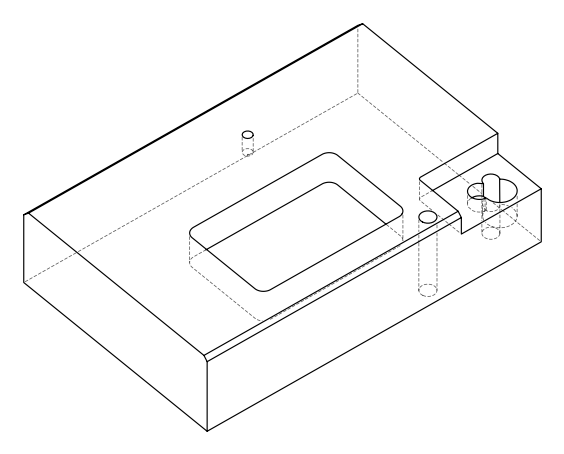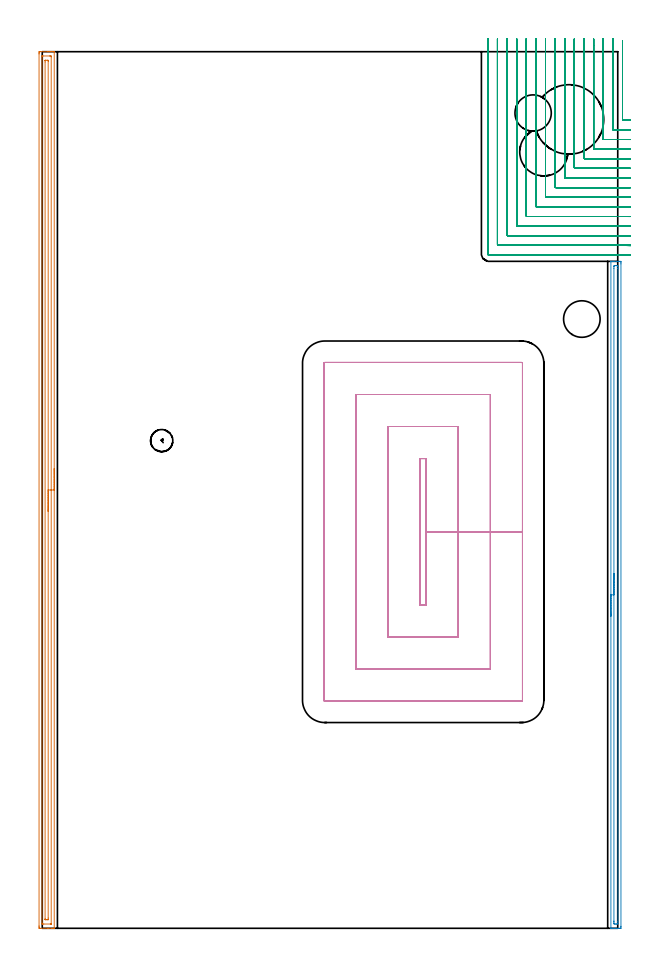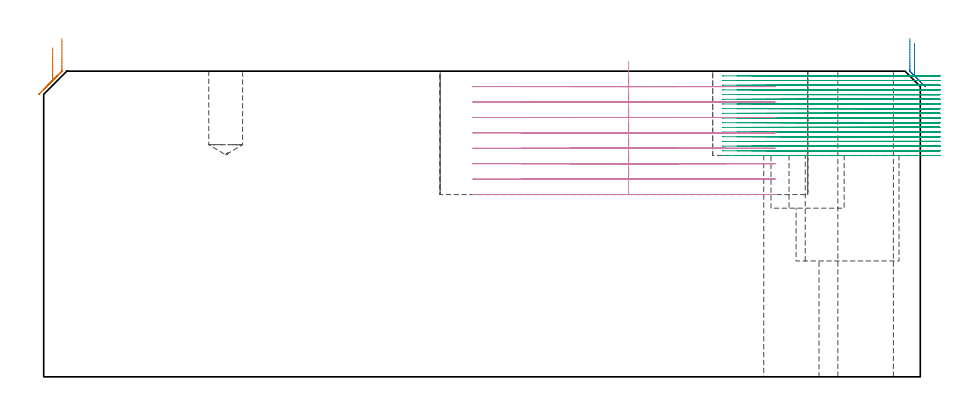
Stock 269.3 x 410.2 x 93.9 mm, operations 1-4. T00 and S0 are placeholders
(PLAN: 12 operations, 9 tool changes, 102.5 min)
(1 AREA_MILL | FG_CHAMFER_SURFACE | UGT0205_001 | 10.03 min | 10340 mm3)
(2 AREA_MILL_1 | FG_CHAMFER_SURFACE_1 | UGT0205_001 | 5.17 min | 3480 mm3)
(3 MILL_CORNER_NOTCH_RECTANGULAR | CORNER_NOTCH_RECTANGULAR | NXT0201_008 | Follow Part, ap 1.5, ae 75% | 63.18 min | 161995 mm3)
(4 MILL_RECTANGULAR_POCKET | POCKET_RECTANGULAR_STRAIGHT | UGT0201_094 | Follow Part, ap 5, ae 75% | 22.38 min | 760374 mm3)
(5 MILL_BLIND_HOLE_FROM_SOLID_MATERIAL | STEP1POCKET | UGT0201_006 | Spiral | 0.35 min | 26864 mm3)
(6 MILL_BLIND_HOLE_FROM_SOLID_MATERIAL_1 | STEP1POCKET_1 | UGT0201_094 | Spiral | 0.15 min | 4681 mm3)
(7 SPOT_DRILL | STEP1HOLE_1 | NXT0321_9005460120000 | 0.03 min | 7 mm3)
(8 SPOT_DRILL_1 | STEP1POCKET_2 | NXT0321_9005460120000 | 0.03 min | 23 mm3)
(9 INDEXABLE_INSERT_DRILL_THROUGH_HOLE_FROM_SOLID | STEP1HOLE | NXT0302_005 | 0.29 min | 12607 mm3)
(10 DRILL_THROUGH_HOLE_INTO_CENTER | STEP1HOLE_1 | NXT0301_065 | 0.4 min | 6467 mm3)
(11 DRILL_TO_ENLARGE_THROUGH_HOLE | STEP1HOLE_1 | UGT0301_242 | 0.41 min | 15018 mm3)
(12 DRILL_BLIND_HOLE_INTO_CENTER | STEP1POCKET_2 | UGT0301_217 | 0.11 min | 1996 mm3)
(TOOL UGT0205_001 | Chamfer Mill 20 x 3 x 45 deg. | D20 FL50 Z2)
(TOOL NXT0201_008 | ENDMILL 6mm [2P460-0600-NA 1630] | D6 FL26 Z6)
(TOOL UGT0201_094 | End mill 20 mm | D20 FL38 Z4)
(TOOL UGT0201_006 | End Mill 28 mm | D28 FL25 Z2)
(TOOL NXT0321_9005460120000 | NC Spot Drill, 142deg, 12mm, Carbide, Uncoated | D12 PA142 FL30 Z2)
(TOOL NXT0302_005 | Index. Insert Drill 17mm [880-D1700L20-05] | D17 PA176 FL85 Z2)
(TOOL NXT0301_065 | Carbide Drill 9.4mm [860.1-0940-075A1-MM 2214] | D9.4 PA140 FL98 Z2)
(TOOL UGT0301_242 | Twist Drill 17.1 mm | D17.1 PA118 FL130 Z2)
(TOOL UGT0301_217 | Twist Drill 10.4 mm | D10.4 PA118 FL82 Z2)
(OP 1 AREA_MILL)
G17 G21 G94 G90
T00 M6
G54
G17 G0 G90 X5.6 Y215.1 S1061 M3
G43 Z103.9 H0
G94 G1 Y215.062 Z103.028 F250.
Y214.948 Z102.163
Y214.759 Z101.312
Y214.497 Z100.48
Y214.163 Z99.674
Y213.76 Z98.9
Y213.291 Z98.164
Y212.76 Z97.472
Y212.171 Z96.829
Y211.528 Z96.24
Y210.836 Z95.708
Y210.1 Z95.24
Y209.326 Z94.837
Y208.52 Z94.503
Y207.688 Z94.241
Y206.836 Z94.052
Y205.972 Z93.938
Y205.1 Z93.9
Y0.166
X5.597 Y0.008 Z93.888
X5.592 Y0.007 Z93.883
X5.256 Y0. Z93.555
X4.912 Z93.211
X4.256 Z92.55
X3.045 Z91.342
X2.491 Z90.785
X-1.038 Y0.001 Z87.259
X-1.268 Y0.004 Z87.029
X-1.491 Y0.009 Z86.806
X-1.495 Y0.15 Z86.803
X-1.499 Y0.612 Z86.801
X-1.5 Y1.08 Z86.8
Y409.162
X-1.499 Y409.587 Z86.801
X-1.495 Y410.05 Z86.803
X-1.492 Y410.191 Z86.805
X-1.038 Y410.2 Z87.259
X2.491 Z90.785
X3.045 Z91.342
X3.373 Z91.669
X3.927 Z92.224
X4.256 Z92.55
X4.912 Z93.211
X5.256 Z93.556
X5.592 Y410.193 Z93.883
X5.597 Y410.192 Z93.888
X5.6 Y410.034 Z93.9
Y205.1
X4.186 Z92.486
X4.185 Y2.09 Z92.485
X4.184 Y2.039 Z92.484
X4.182 Y2.015 Z92.482
X4.18 Y2.01 Z92.48
X4.16 Y2.008 Z92.46
X3.766 Y2.001 Z92.066
X0.727 Z89.027
X0.235 Y2.003 Z88.535
X0.019 Y2.01 Z88.319
X-0.079 Y2.025 Z88.221
X-0.085 Y2.327 Z88.215
Y2.398
Y408.11
X-0.084 Y408.161 Z88.216
X-0.082 Y408.185 Z88.218
X-0.081 Y408.19 Z88.219
X-0.06 Y408.192 Z88.24
X0.334 Y408.199 Z88.634
X3.373 Z91.673
X3.865 Y408.197 Z92.165
X4.081 Y408.19 Z92.381
X4.179 Y408.175 Z92.479
X4.185 Y407.873 Z92.485
Y407.802
X4.186 Y205.1 Z92.486
X2.772 Z91.072
X2.771 Y4.794 Z91.071
X2.769 Y4.184 Z91.069
X2.766 Y4.043 Z91.066
X2.765 Y4.016 Z91.065
X2.733 Y4.01 Z91.033
X2.67 Y4.003 Z90.97
X2.491 Y4.001 Z90.791
X1.79 Z90.09
X1.609 Y4.005 Z89.909
X1.427 Y4.01 Z89.727
X1.335 Y4.023 Z89.635
X1.332 Y4.09 Z89.632
X1.33 Y4.184 Z89.63
X1.329 Y4.468 Z89.629
Y405.406
X1.331 Y406.016 Z89.631
X1.334 Y406.157 Z89.634
X1.335 Y406.184 Z89.635
X1.367 Y406.19 Z89.667
X1.429 Y406.197 Z89.729
X1.609 Y406.199 Z89.909
X2.31 Z90.61
X2.491 Y406.195 Z90.791
X2.673 Y406.19 Z90.973
X2.765 Y406.177 Z91.065
X2.768 Y406.11 Z91.068
X2.769 Y406.016 Z91.069
X2.771 Y405.732 Z91.071
X2.772 Y205.1 Z91.072
Y204.228 Z91.11
Y203.363 Z91.223
Y202.512 Z91.412
Y201.68 Z91.675
Y200.874 Z92.008
Y200.1 Z92.411
Y199.364 Z92.88
Y198.672 Z93.411
Y198.029 Z94.
Y197.44 Z94.644
Y196.908 Z95.336
Y196.44 Z96.072
Y196.037 Z96.845
Y195.703 Z97.651
Y195.441 Z98.483
Y195.252 Z99.335
Y195.138 Z100.2
Y195.1 Z101.072
G0 Z103.9
M5
M2
(OP 2 AREA_MILL_1)
G17 G21 G94 G90
T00 M6
G54
G17 G0 G90 X266.1 Y146.05 S1061 M3
G43 Z103.9 H0
G94 G1 Y146.088 Z103.028 F250.
Y146.202 Z102.163
Y146.391 Z101.312
Y146.653 Z100.48
Y146.987 Z99.674
Y147.39 Z98.9
Y147.858 Z98.164
Y148.39 Z97.472
Y148.979 Z96.829
Y149.622 Z96.239
Y150.314 Z95.708
Y151.05 Z95.24
Y151.824 Z94.837
Y152.63 Z94.503
Y153.462 Z94.241
Y154.314 Z94.052
Y155.178 Z93.938
Y156.05 Z93.9
Y311.929
X266.103 Y312.09 Z93.888
X266.146 Y312.093 Z93.846
X266.535 Y312.1 Z93.464
X266.88 Z93.119
X267.56 Z92.435
X268.79 Z91.207
X269.34 Z90.655
X269.955 Z90.041
X270.23 Y312.098 Z89.765
X270.791 Y312.092 Z89.205
X270.793 Y312.048 Z89.203
X270.799 Y311.483 Z89.201
X270.8 Y310.91 Z89.2
Y0.938
X270.799 Y0.617 Z89.201
X270.793 Y0.052 Z89.203
X270.791 Y0.008 Z89.205
X270.23 Y0. Z89.765
X269.955 Z90.041
X269.34 Z90.655
X268.79 Z91.207
X268.45 Z91.546
X267.9 Z92.096
X267.56 Z92.435
X266.88 Z93.119
X266.535 Z93.464
X266.146 Y0.007 Z93.846
X266.103 Y0.01 Z93.888
X266.1 Y0.171 Z93.9
Y156.05
X267.514 Z92.486
Y308.849
X267.518 Y309.696 Z92.482
X267.52 Y309.737 Z92.48
X267.56 Y310.09 Z92.44
X268.05 Y310.097 Z91.95
X268.45 Y310.098 Z91.55
X268.941 Y310.097 Z91.059
X269.34 Y310.09 Z90.66
X269.38 Y309.696 Z90.62
X269.383 Y309.653 Z90.617
X269.386 Y308.803 Z90.614
Y308.757
Y3.251
X269.382 Y2.404 Z90.618
X269.38 Y2.363 Z90.62
X269.34 Y2.01 Z90.66
X268.85 Y2.002 Z91.15
X268.45 Z91.55
X267.959 Y2.003 Z92.041
X267.56 Y2.01 Z92.44
X267.52 Y2.404 Z92.48
X267.517 Y2.447 Z92.483
X267.514 Y3.297 Z92.486
Y3.343
Y156.05
Y156.922 Z92.524
Y157.786 Z92.638
Y158.638 Z92.827
Y159.47 Z93.089
Y160.276 Z93.423
Y161.05 Z93.826
Y161.786 Z94.294
Y162.478 Z94.825
Y163.121 Z95.415
Y163.71 Z96.058
Y164.242 Z96.75
Y164.71 Z97.486
Y165.113 Z98.26
Y165.447 Z99.066
Y165.709 Z99.898
Y165.898 Z100.749
Y166.012 Z101.614
Y166.05 Z102.486
G0 Z103.9
M5
M2
(OP 3 MILL_CORNER_NOTCH_RECTANGULAR)
G17 G21 G94 G90
T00 M6
G54
G17 G0 G90 X271.5 Y415.24 S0 M3
G43 Z103.9 H1
Z92.461
G94 G1 Y412.24 F250.
Y378.395 F500.
G3 X271.795 Y378.1 R0.3
G2 X272.3 Y378.098 R63.
G1 X275.3 Y378.078 F250.
G0 Z103.9
X267. Y416.2
Z92.461
G1 Y413.2
Y373.896 F500.
G3 X267.296 Y373.6 R0.3
G1 X271.859
G2 X272.3 Y373.598 R58.5
G1 X275.3 Y373.576 F250.
G0 Z103.9
X262.5 Y416.2
Z92.461
G1 Y413.2
Y369.396 F500.
G3 X262.796 Y369.1 R0.3
G1 X271.859
G2 X272.3 Y369.098 R54.
G1 X275.3 Y369.074 F250.
G0 Z103.9
X258. Y416.2
Z92.461
G1 Y413.2
Y364.896 F500.
G3 X258.296 Y364.6 R0.3
G1 X271.859
G2 X272.3 Y364.598 R49.5
G1 X275.3 Y364.571 F250.
G0 Z103.9
X253.5 Y416.2
Z92.461
G1 Y413.2
Y360.396 F500.
G3 X253.796 Y360.1 R0.3
G1 X271.859
G2 X272.3 Y360.098 R45.
G1 X275.3 Y360.068 F250.
G0 Z103.9
X249. Y416.2
Z92.461
G1 Y413.2
Y355.896 F500.
G3 X249.296 Y355.6 R0.3
G1 X271.859
G2 X272.3 Y355.598 R40.5
G1 X275.3 Y355.565 F250.
G0 Z103.9
X244.5 Y416.2
Z92.461
G1 Y413.2
Y351.396 F500.
G3 X244.796 Y351.1 R0.3
G1 X271.859
G2 X272.3 Y351.097 R36.
G1 X275.3 Y351.061 F250.
G0 Z103.9
X240. Y416.2
Z92.461
G1 Y413.2
Y346.897 F500.
G3 X240.297 Y346.6 R0.3
G1 X271.859
G2 X272.3 Y346.597 R31.5
G1 X275.3 Y346.555 F250.
G0 Z103.9
X235.5 Y416.2
Z92.461
G1 Y413.2
Y342.397 F500.
G3 X235.797 Y342.1 R0.3
G1 X271.859
G2 X272.3 Y342.096 R27.
G1 X275.3 Y342.047 F250.
G0 Z103.9
X231. Y416.2
Z92.461
G1 Y413.2
Y337.897 F500.
G3 X231.297 Y337.6 R0.3
G1 X271.859
G2 X272.3 Y337.596 R22.5
G1 X275.299 Y337.537 F250.
G0 Z103.9
X226.5 Y416.2
Z92.461
G1 Y413.2
Y333.397 F500.
G3 X226.797 Y333.1 R0.3
G1 X271.859
G2 X272.3 Y333.095 R18.
G1 X275.299 Y333.021 F250.
G0 Z103.9
X222. Y416.2
Z92.461
G1 Y413.2
Y328.897 F500.
G3 X222.297 Y328.6 R0.3
G1 X271.859
G2 X272.3 Y328.593 R13.5
G1 X275.298 Y328.495 F250.
G0 Z103.9
X217.5 Y416.2
Z92.461
G1 Y413.2
Y324.397 F500.
G3 X217.797 Y324.1 R0.3
G1 X271.859
G2 X272.3 Y324.089 R9.
G1 X275.296 Y323.942 F250.
G0 Z103.9
X213. Y416.2
Z92.461
G1 Y413.2
Y319.897 F500.
G3 X213.297 Y319.6 R0.3
G1 X271.859
G2 X272.3 Y319.578 R4.5
G1 X275.286 Y319.285 F250.
G0 Z103.9
X208.5 Y416.2
Z92.461
G1 Y413.2
Y315.5 F500.
G3 X208.9 Y315.1 R0.4
G1 X271.859
X274.859 F250.
G0 Z103.9
X271.5 Y415.24
Z91.022
G1 Y412.24
Y378.395 F500.
G3 X271.795 Y378.1 R0.3
G1 X272.3
X275.3 F250.
G0 Z103.9
X267. Y416.2
Z91.022
G1 Y413.2
Y373.896 F500.
G3 X267.296 Y373.6 R0.3
G1 X272.3
X275.3 F250.
G0 Z103.9
X262.5 Y416.2
Z91.022
G1 Y413.2
Y369.396 F500.
G3 X262.796 Y369.1 R0.3
G1 X272.3
X275.3 F250.
G0 Z103.9
X258. Y416.2
Z91.022
G1 Y413.2
Y364.896 F500.
G3 X258.296 Y364.6 R0.3
G1 X272.3
X275.3 F250.
G0 Z103.9
X253.5 Y416.2
Z91.022
G1 Y413.2
Y360.396 F500.
G3 X253.796 Y360.1 R0.3
G1 X272.3
X275.3 F250.
G0 Z103.9
X249. Y416.2
Z91.022
G1 Y413.2
Y355.896 F500.
G3 X249.296 Y355.6 R0.3
G1 X272.3
X275.3 F250.
G0 Z103.9
X244.5 Y416.2
Z91.022
G1 Y413.2
Y351.396 F500.
G3 X244.796 Y351.1 R0.3
G1 X272.3
X275.3 F250.
G0 Z103.9
X240. Y416.2
Z91.022
G1 Y413.2
Y346.897 F500.
G3 X240.297 Y346.6 R0.3
G1 X272.3
X275.3 F250.
G0 Z103.9
X235.5 Y416.2
Z91.022
G1 Y413.2
Y342.397 F500.
G3 X235.797 Y342.1 R0.3
G1 X272.3
X275.3 F250.
G0 Z103.9
X231. Y416.2
Z91.022
G1 Y413.2
Y337.897 F500.
G3 X231.297 Y337.6 R0.3
G1 X272.3
X275.3 F250.
G0 Z103.9
X226.5 Y416.2
Z91.022
G1 Y413.2
Y333.397 F500.
G3 X226.797 Y333.1 R0.3
G1 X272.3
X275.3 F250.
G0 Z103.9
X222. Y416.2
Z91.022
G1 Y413.2
Y328.897 F500.
G3 X222.297 Y328.6 R0.3
G1 X272.3
X275.3 F250.
G0 Z103.9
X217.5 Y416.2
Z91.022
G1 Y413.2
Y324.397 F500.
G3 X217.797 Y324.1 R0.3
G1 X272.3
X275.3 F250.
G0 Z103.9
X213. Y416.2
Z91.022
G1 Y413.2
Y319.897 F500.
G3 X213.297 Y319.6 R0.3
G1 X272.3
X275.3 F250.
G0 Z103.9
X208.5 Y416.2
Z91.022
G1 Y413.2
Y315.5 F500.
G3 X208.9 Y315.1 R0.4
G1 X272.3
X275.3 F250.
G0 Z103.9
X271.5 Y415.24
Z89.583
G1 Y412.24
Y378.395 F500.
G3 X271.795 Y378.1 R0.3
G1 X272.3
X275.3 F250.
G0 Z103.9
X267. Y416.2
Z89.583
G1 Y413.2
Y373.896 F500.
G3 X267.296 Y373.6 R0.3
G1 X272.3
X275.3 F250.
G0 Z103.9
X262.5 Y416.2
Z89.583
G1 Y413.2
Y369.396 F500.
G3 X262.796 Y369.1 R0.3
G1 X272.3
X275.3 F250.
G0 Z103.9
X258. Y416.2
Z89.583
G1 Y413.2
Y364.896 F500.
G3 X258.296 Y364.6 R0.3
G1 X272.3
X275.3 F250.
G0 Z103.9
X253.5 Y416.2
Z89.583
G1 Y413.2
Y360.396 F500.
G3 X253.796 Y360.1 R0.3
G1 X272.3
X275.3 F250.
G0 Z103.9
X249. Y416.2
Z89.583
G1 Y413.2
Y355.896 F500.
G3 X249.296 Y355.6 R0.3
G1 X272.3
X275.3 F250.
G0 Z103.9
X244.5 Y416.2
Z89.583
G1 Y413.2
Y351.396 F500.
G3 X244.796 Y351.1 R0.3
G1 X272.3
X275.3 F250.
G0 Z103.9
X240. Y416.2
Z89.583
G1 Y413.2
Y346.897 F500.
G3 X240.297 Y346.6 R0.3
G1 X272.3
X275.3 F250.
G0 Z103.9
X235.5 Y416.2
Z89.583
G1 Y413.2
Y342.397 F500.
G3 X235.797 Y342.1 R0.3
G1 X272.3
X275.3 F250.
G0 Z103.9
X231. Y416.2
Z89.583
G1 Y413.2
Y337.897 F500.
G3 X231.297 Y337.6 R0.3
G1 X272.3
X275.3 F250.
G0 Z103.9
X226.5 Y416.2
Z89.583
G1 Y413.2
Y333.397 F500.
G3 X226.797 Y333.1 R0.3
G1 X272.3
X275.3 F250.
G0 Z103.9
X222. Y416.2
Z89.583
G1 Y413.2
Y328.897 F500.
G3 X222.297 Y328.6 R0.3
G1 X272.3
X275.3 F250.
G0 Z103.9
X217.5 Y416.2
Z89.583
G1 Y413.2
Y324.397 F500.
G3 X217.797 Y324.1 R0.3
G1 X272.3
X275.3 F250.
G0 Z103.9
X213. Y416.2
Z89.583
G1 Y413.2
Y319.897 F500.
G3 X213.297 Y319.6 R0.3
G1 X272.3
X275.3 F250.
G0 Z103.9
X208.5 Y416.2
Z89.583
G1 Y413.2
Y315.5 F500.
G3 X208.9 Y315.1 R0.4
G1 X272.3
X275.3 F250.
G0 Z103.9
X271.5 Y415.24
Z88.144
G1 Y412.24
Y378.395 F500.
G3 X271.795 Y378.1 R0.3
G1 X272.3
X275.3 F250.
G0 Z103.9
X267. Y416.2
Z88.144
G1 Y413.2
Y373.896 F500.
G3 X267.296 Y373.6 R0.3
G1 X272.3
X275.3 F250.
G0 Z103.9
X262.5 Y416.2
Z88.144
G1 Y413.2
Y369.396 F500.
G3 X262.796 Y369.1 R0.3
G1 X272.3
X275.3 F250.
G0 Z103.9
X258. Y416.2
Z88.144
G1 Y413.2
Y364.896 F500.
G3 X258.296 Y364.6 R0.3
G1 X272.3
X275.3 F250.
G0 Z103.9
X253.5 Y416.2
Z88.144
G1 Y413.2
Y360.396 F500.
G3 X253.796 Y360.1 R0.3
G1 X272.3
X275.3 F250.
G0 Z103.9
X249. Y416.2
Z88.144
G1 Y413.2
Y355.896 F500.
G3 X249.296 Y355.6 R0.3
G1 X272.3
X275.3 F250.
G0 Z103.9
X244.5 Y416.2
Z88.144
G1 Y413.2
Y351.396 F500.
G3 X244.796 Y351.1 R0.3
G1 X272.3
X275.3 F250.
G0 Z103.9
X240. Y416.2
Z88.144
G1 Y413.2
Y346.897 F500.
G3 X240.297 Y346.6 R0.3
G1 X272.3
X275.3 F250.
G0 Z103.9
X235.5 Y416.2
Z88.144
G1 Y413.2
Y342.397 F500.
G3 X235.797 Y342.1 R0.3
G1 X272.3
X275.3 F250.
G0 Z103.9
X231. Y416.2
Z88.144
G1 Y413.2
Y337.897 F500.
G3 X231.297 Y337.6 R0.3
G1 X272.3
X275.3 F250.
G0 Z103.9
X226.5 Y416.2
Z88.144
G1 Y413.2
Y333.397 F500.
G3 X226.797 Y333.1 R0.3
G1 X272.3
X275.3 F250.
G0 Z103.9
X222. Y416.2
Z88.144
G1 Y413.2
Y328.897 F500.
G3 X222.297 Y328.6 R0.3
G1 X272.3
X275.3 F250.
G0 Z103.9
X217.5 Y416.2
Z88.144
G1 Y413.2
Y324.397 F500.
G3 X217.797 Y324.1 R0.3
G1 X272.3
X275.3 F250.
G0 Z103.9
X213. Y416.2
Z88.144
G1 Y413.2
Y319.897 F500.
G3 X213.297 Y319.6 R0.3
G1 X272.3
X275.3 F250.
G0 Z103.9
X208.5 Y416.2
Z88.144
G1 Y413.2
Y315.5 F500.
G3 X208.9 Y315.1 R0.4
G1 X272.3
X275.3 F250.
G0 Z103.9
X271.5 Y415.24
Z86.705
G1 Y412.24
Y378.395 F500.
G3 X271.795 Y378.1 R0.3
G1 X272.3
X275.3 F250.
G0 Z103.9
X267. Y416.2
Z86.705
G1 Y413.2
Y373.896 F500.
G3 X267.296 Y373.6 R0.3
G1 X272.3
X275.3 F250.
G0 Z103.9
X262.5 Y416.2
Z86.705
G1 Y413.2
Y369.396 F500.
G3 X262.796 Y369.1 R0.3
G1 X272.3
X275.3 F250.
G0 Z103.9
X258. Y416.2
Z86.705
G1 Y413.2
Y364.896 F500.
G3 X258.296 Y364.6 R0.3
G1 X272.3
X275.3 F250.
G0 Z103.9
X253.5 Y416.2
Z86.705
G1 Y413.2
Y360.396 F500.
G3 X253.796 Y360.1 R0.3
G1 X272.3
X275.3 F250.
G0 Z103.9
X249. Y416.2
Z86.705
G1 Y413.2
Y355.896 F500.
G3 X249.296 Y355.6 R0.3
G1 X272.3
X275.3 F250.
G0 Z103.9
X244.5 Y416.2
Z86.705
G1 Y413.2
Y351.396 F500.
G3 X244.796 Y351.1 R0.3
G1 X272.3
X275.3 F250.
G0 Z103.9
X240. Y416.2
Z86.705
G1 Y413.2
Y346.897 F500.
G3 X240.297 Y346.6 R0.3
G1 X272.3
X275.3 F250.
G0 Z103.9
X235.5 Y416.2
Z86.705
G1 Y413.2
Y342.397 F500.
G3 X235.797 Y342.1 R0.3
G1 X272.3
X275.3 F250.
G0 Z103.9
X231. Y416.2
Z86.705
G1 Y413.2
Y337.897 F500.
G3 X231.297 Y337.6 R0.3
G1 X272.3
X275.3 F250.
G0 Z103.9
X226.5 Y416.2
Z86.705
G1 Y413.2
Y333.397 F500.
G3 X226.797 Y333.1 R0.3
G1 X272.3
X275.3 F250.
G0 Z103.9
X222. Y416.2
Z86.705
G1 Y413.2
Y328.897 F500.
G3 X222.297 Y328.6 R0.3
G1 X272.3
X275.3 F250.
G0 Z103.9
X217.5 Y416.2
Z86.705
G1 Y413.2
Y324.397 F500.
G3 X217.797 Y324.1 R0.3
G1 X272.3
X275.3 F250.
G0 Z103.9
X213. Y416.2
Z86.705
G1 Y413.2
Y319.897 F500.
G3 X213.297 Y319.6 R0.3
G1 X272.3
X275.3 F250.
G0 Z103.9
X208.5 Y416.2
Z86.705
G1 Y413.2
Y315.5 F500.
G3 X208.9 Y315.1 R0.4
G1 X272.3
X275.3 F250.
G0 Z103.9
X271.5 Y415.24
Z85.267
G1 Y412.24
Y378.395 F500.
G3 X271.795 Y378.1 R0.3
G1 X272.3
X275.3 F250.
G0 Z103.9
X267. Y416.2
Z85.267
G1 Y413.2
Y373.896 F500.
G3 X267.296 Y373.6 R0.3
G1 X272.3
X275.3 F250.
G0 Z103.9
X262.5 Y416.2
Z85.267
G1 Y413.2
Y369.396 F500.
G3 X262.796 Y369.1 R0.3
G1 X272.3
X275.3 F250.
G0 Z103.9
X258. Y416.2
Z85.267
G1 Y413.2
Y364.896 F500.
G3 X258.296 Y364.6 R0.3
G1 X272.3
X275.3 F250.
G0 Z103.9
X253.5 Y416.2
Z85.267
G1 Y413.2
Y360.396 F500.
G3 X253.796 Y360.1 R0.3
G1 X272.3
X275.3 F250.
G0 Z103.9
X249. Y416.2
Z85.267
G1 Y413.2
Y355.896 F500.
G3 X249.296 Y355.6 R0.3
G1 X272.3
X275.3 F250.
G0 Z103.9
X244.5 Y416.2
Z85.267
G1 Y413.2
Y351.396 F500.
G3 X244.796 Y351.1 R0.3
G1 X272.3
X275.3 F250.
G0 Z103.9
X240. Y416.2
Z85.267
G1 Y413.2
Y346.897 F500.
G3 X240.297 Y346.6 R0.3
G1 X272.3
X275.3 F250.
G0 Z103.9
X235.5 Y416.2
Z85.267
G1 Y413.2
Y342.397 F500.
G3 X235.797 Y342.1 R0.3
G1 X272.3
X275.3 F250.
G0 Z103.9
X231. Y416.2
Z85.267
G1 Y413.2
Y337.897 F500.
G3 X231.297 Y337.6 R0.3
G1 X272.3
X275.3 F250.
G0 Z103.9
X226.5 Y416.2
Z85.267
G1 Y413.2
Y333.397 F500.
G3 X226.797 Y333.1 R0.3
G1 X272.3
X275.3 F250.
G0 Z103.9
X222. Y416.2
Z85.267
G1 Y413.2
Y328.897 F500.
G3 X222.297 Y328.6 R0.3
G1 X272.3
X275.3 F250.
G0 Z103.9
X217.5 Y416.2
Z85.267
G1 Y413.2
Y324.397 F500.
G3 X217.797 Y324.1 R0.3
G1 X272.3
X275.3 F250.
G0 Z103.9
X213. Y416.2
Z85.267
G1 Y413.2
Y319.897 F500.
G3 X213.297 Y319.6 R0.3
G1 X272.3
X275.3 F250.
G0 Z103.9
X208.5 Y416.2
Z85.267
G1 Y413.2
Y315.5 F500.
G3 X208.9 Y315.1 R0.4
G1 X272.3
X275.3 F250.
G0 Z103.9
X271.5 Y415.24
Z83.828
G1 Y412.24
Y378.395 F500.
G3 X271.795 Y378.1 R0.3
G1 X272.3
X275.3 F250.
G0 Z103.9
X267. Y416.2
Z83.828
G1 Y413.2
Y373.896 F500.
G3 X267.296 Y373.6 R0.3
G1 X272.3
X275.3 F250.
G0 Z103.9
X262.5 Y416.2
Z83.828
G1 Y413.2
Y369.396 F500.
G3 X262.796 Y369.1 R0.3
G1 X272.3
X275.3 F250.
G0 Z103.9
X258. Y416.2
Z83.828
G1 Y413.2
Y364.896 F500.
G3 X258.296 Y364.6 R0.3
G1 X272.3
X275.3 F250.
G0 Z103.9
X253.5 Y416.2
Z83.828
G1 Y413.2
Y360.396 F500.
G3 X253.796 Y360.1 R0.3
G1 X272.3
X275.3 F250.
G0 Z103.9
X249. Y416.2
Z83.828
G1 Y413.2
Y355.896 F500.
G3 X249.296 Y355.6 R0.3
G1 X272.3
X275.3 F250.
G0 Z103.9
X244.5 Y416.2
Z83.828
G1 Y413.2
Y351.396 F500.
G3 X244.796 Y351.1 R0.3
G1 X272.3
X275.3 F250.
G0 Z103.9
X240. Y416.2
Z83.828
G1 Y413.2
Y346.897 F500.
G3 X240.297 Y346.6 R0.3
G1 X272.3
X275.3 F250.
G0 Z103.9
X235.5 Y416.2
Z83.828
G1 Y413.2
Y342.397 F500.
G3 X235.797 Y342.1 R0.3
G1 X272.3
X275.3 F250.
G0 Z103.9
X231. Y416.2
Z83.828
G1 Y413.2
Y337.897 F500.
G3 X231.297 Y337.6 R0.3
G1 X272.3
X275.3 F250.
G0 Z103.9
X226.5 Y416.2
Z83.828
G1 Y413.2
Y333.397 F500.
G3 X226.797 Y333.1 R0.3
G1 X272.3
X275.3 F250.
G0 Z103.9
X222. Y416.2
Z83.828
G1 Y413.2
Y328.897 F500.
G3 X222.297 Y328.6 R0.3
G1 X272.3
X275.3 F250.
G0 Z103.9
X217.5 Y416.2
Z83.828
G1 Y413.2
Y324.397 F500.
G3 X217.797 Y324.1 R0.3
G1 X272.3
X275.3 F250.
G0 Z103.9
X213. Y416.2
Z83.828
G1 Y413.2
Y319.897 F500.
G3 X213.297 Y319.6 R0.3
G1 X272.3
X275.3 F250.
G0 Z103.9
X208.5 Y416.2
Z83.828
G1 Y413.2
Y315.5 F500.
G3 X208.9 Y315.1 R0.4
G1 X272.3
X275.3 F250.
G0 Z103.9
X271.5 Y415.24
Z82.389
G1 Y412.24
Y378.395 F500.
G3 X271.795 Y378.1 R0.3
G1 X272.3
X275.3 F250.
G0 Z103.9
X267. Y416.2
Z82.389
G1 Y413.2
Y373.896 F500.
G3 X267.296 Y373.6 R0.3
G1 X272.3
X275.3 F250.
G0 Z103.9
X262.5 Y416.2
Z82.389
G1 Y413.2
Y369.396 F500.
G3 X262.796 Y369.1 R0.3
G1 X272.3
X275.3 F250.
G0 Z103.9
X258. Y416.2
Z82.389
G1 Y413.2
Y364.896 F500.
G3 X258.296 Y364.6 R0.3
G1 X272.3
X275.3 F250.
G0 Z103.9
X253.5 Y416.2
Z82.389
G1 Y413.2
Y360.396 F500.
G3 X253.796 Y360.1 R0.3
G1 X272.3
X275.3 F250.
G0 Z103.9
X249. Y416.2
Z82.389
G1 Y413.2
Y355.896 F500.
G3 X249.296 Y355.6 R0.3
G1 X272.3
X275.3 F250.
G0 Z103.9
X244.5 Y416.2
Z82.389
G1 Y413.2
Y351.396 F500.
G3 X244.796 Y351.1 R0.3
G1 X272.3
X275.3 F250.
G0 Z103.9
X240. Y416.2
Z82.389
G1 Y413.2
Y346.897 F500.
G3 X240.297 Y346.6 R0.3
G1 X272.3
X275.3 F250.
G0 Z103.9
X235.5 Y416.2
Z82.389
G1 Y413.2
Y342.397 F500.
G3 X235.797 Y342.1 R0.3
G1 X272.3
X275.3 F250.
G0 Z103.9
X231. Y416.2
Z82.389
G1 Y413.2
Y337.897 F500.
G3 X231.297 Y337.6 R0.3
G1 X272.3
X275.3 F250.
G0 Z103.9
X226.5 Y416.2
Z82.389
G1 Y413.2
Y333.397 F500.
G3 X226.797 Y333.1 R0.3
G1 X272.3
X275.3 F250.
G0 Z103.9
X222. Y416.2
Z82.389
G1 Y413.2
Y328.897 F500.
G3 X222.297 Y328.6 R0.3
G1 X272.3
X275.3 F250.
G0 Z103.9
X217.5 Y416.2
Z82.389
G1 Y413.2
Y324.397 F500.
G3 X217.797 Y324.1 R0.3
G1 X272.3
X275.3 F250.
G0 Z103.9
X213. Y416.2
Z82.389
G1 Y413.2
Y319.897 F500.
G3 X213.297 Y319.6 R0.3
G1 X272.3
X275.3 F250.
G0 Z103.9
X208.5 Y416.2
Z82.389
G1 Y413.2
Y315.5 F500.
G3 X208.9 Y315.1 R0.4
G1 X272.3
X275.3 F250.
G0 Z103.9
X271.5 Y415.24
Z80.95
G1 Y412.24
Y378.395 F500.
G3 X271.795 Y378.1 R0.3
G1 X272.3
X275.3 F250.
G0 Z103.9
X267. Y416.2
Z80.95
G1 Y413.2
Y373.896 F500.
G3 X267.296 Y373.6 R0.3
G1 X272.3
X275.3 F250.
G0 Z103.9
X262.5 Y416.2
Z80.95
G1 Y413.2
Y369.396 F500.
G3 X262.796 Y369.1 R0.3
G1 X272.3
X275.3 F250.
G0 Z103.9
X258. Y416.2
Z80.95
G1 Y413.2
Y364.896 F500.
G3 X258.296 Y364.6 R0.3
G1 X272.3
X275.3 F250.
G0 Z103.9
X253.5 Y416.2
Z80.95
G1 Y413.2
Y360.396 F500.
G3 X253.796 Y360.1 R0.3
G1 X272.3
X275.3 F250.
G0 Z103.9
X249. Y416.2
Z80.95
G1 Y413.2
Y355.896 F500.
G3 X249.296 Y355.6 R0.3
G1 X272.3
X275.3 F250.
G0 Z103.9
X244.5 Y416.2
Z80.95
G1 Y413.2
Y351.396 F500.
G3 X244.796 Y351.1 R0.3
G1 X272.3
X275.3 F250.
G0 Z103.9
X240. Y416.2
Z80.95
G1 Y413.2
Y346.897 F500.
G3 X240.297 Y346.6 R0.3
G1 X272.3
X275.3 F250.
G0 Z103.9
X235.5 Y416.2
Z80.95
G1 Y413.2
Y342.397 F500.
G3 X235.797 Y342.1 R0.3
G1 X272.3
X275.3 F250.
G0 Z103.9
X231. Y416.2
Z80.95
G1 Y413.2
Y337.897 F500.
G3 X231.297 Y337.6 R0.3
G1 X272.3
X275.3 F250.
G0 Z103.9
X226.5 Y416.2
Z80.95
G1 Y413.2
Y333.397 F500.
G3 X226.797 Y333.1 R0.3
G1 X272.3
X275.3 F250.
G0 Z103.9
X222. Y416.2
Z80.95
G1 Y413.2
Y328.897 F500.
G3 X222.297 Y328.6 R0.3
G1 X272.3
X275.3 F250.
G0 Z103.9
X217.5 Y416.2
Z80.95
G1 Y413.2
Y324.397 F500.
G3 X217.797 Y324.1 R0.3
G1 X272.3
X275.3 F250.
G0 Z103.9
X213. Y416.2
Z80.95
G1 Y413.2
Y319.897 F500.
G3 X213.297 Y319.6 R0.3
G1 X272.3
X275.3 F250.
G0 Z103.9
X208.5 Y416.2
Z80.95
G1 Y413.2
Y315.5 F500.
G3 X208.9 Y315.1 R0.4
G1 X272.3
X275.3 F250.
G0 Z103.9
X271.5 Y415.24
Z79.511
G1 Y412.24
Y378.395 F500.
G3 X271.795 Y378.1 R0.3
G1 X272.3
X275.3 F250.
G0 Z103.9
X267. Y416.2
Z79.511
G1 Y413.2
Y373.896 F500.
G3 X267.296 Y373.6 R0.3
G1 X272.3
X275.3 F250.
G0 Z103.9
X262.5 Y416.2
Z79.511
G1 Y413.2
Y369.396 F500.
G3 X262.796 Y369.1 R0.3
G1 X272.3
X275.3 F250.
G0 Z103.9
X258. Y416.2
Z79.511
G1 Y413.2
Y364.896 F500.
G3 X258.296 Y364.6 R0.3
G1 X272.3
X275.3 F250.
G0 Z103.9
X253.5 Y416.2
Z79.511
G1 Y413.2
Y360.396 F500.
G3 X253.796 Y360.1 R0.3
G1 X272.3
X275.3 F250.
G0 Z103.9
X249. Y416.2
Z79.511
G1 Y413.2
Y355.896 F500.
G3 X249.296 Y355.6 R0.3
G1 X272.3
X275.3 F250.
G0 Z103.9
X244.5 Y416.2
Z79.511
G1 Y413.2
Y351.396 F500.
G3 X244.796 Y351.1 R0.3
G1 X272.3
X275.3 F250.
G0 Z103.9
X240. Y416.2
Z79.511
G1 Y413.2
Y346.897 F500.
G3 X240.297 Y346.6 R0.3
G1 X272.3
X275.3 F250.
G0 Z103.9
X235.5 Y416.2
Z79.511
G1 Y413.2
Y342.397 F500.
G3 X235.797 Y342.1 R0.3
G1 X272.3
X275.3 F250.
G0 Z103.9
X231. Y416.2
Z79.511
G1 Y413.2
Y337.897 F500.
G3 X231.297 Y337.6 R0.3
G1 X272.3
X275.3 F250.
G0 Z103.9
X226.5 Y416.2
Z79.511
G1 Y413.2
Y333.397 F500.
G3 X226.797 Y333.1 R0.3
G1 X272.3
X275.3 F250.
G0 Z103.9
X222. Y416.2
Z79.511
G1 Y413.2
Y328.897 F500.
G3 X222.297 Y328.6 R0.3
G1 X272.3
X275.3 F250.
G0 Z103.9
X217.5 Y416.2
Z79.511
G1 Y413.2
Y324.397 F500.
G3 X217.797 Y324.1 R0.3
G1 X272.3
X275.3 F250.
G0 Z103.9
X213. Y416.2
Z79.511
G1 Y413.2
Y319.897 F500.
G3 X213.297 Y319.6 R0.3
G1 X272.3
X275.3 F250.
G0 Z103.9
X208.5 Y416.2
Z79.511
G1 Y413.2
Y315.5 F500.
G3 X208.9 Y315.1 R0.4
G1 X272.3
X275.3 F250.
G0 Z103.9
X271.5 Y415.24
Z78.072
G1 Y412.24
Y378.395 F500.
G3 X271.795 Y378.1 R0.3
G1 X272.3
X275.3 F250.
G0 Z103.9
X267. Y416.2
Z78.072
G1 Y413.2
Y373.896 F500.
G3 X267.296 Y373.6 R0.3
G1 X272.3
X275.3 F250.
G0 Z103.9
X262.5 Y416.2
Z78.072
G1 Y413.2
Y369.396 F500.
G3 X262.796 Y369.1 R0.3
G1 X272.3
X275.3 F250.
G0 Z103.9
X258. Y416.2
Z78.072
G1 Y413.2
Y364.896 F500.
G3 X258.296 Y364.6 R0.3
G1 X272.3
X275.3 F250.
G0 Z103.9
X253.5 Y416.2
Z78.072
G1 Y413.2
Y360.396 F500.
G3 X253.796 Y360.1 R0.3
G1 X272.3
X275.3 F250.
G0 Z103.9
X249. Y416.2
Z78.072
G1 Y413.2
Y355.896 F500.
G3 X249.296 Y355.6 R0.3
G1 X272.3
X275.3 F250.
G0 Z103.9
X244.5 Y416.2
Z78.072
G1 Y413.2
Y351.396 F500.
G3 X244.796 Y351.1 R0.3
G1 X272.3
X275.3 F250.
G0 Z103.9
X240. Y416.2
Z78.072
G1 Y413.2
Y346.897 F500.
G3 X240.297 Y346.6 R0.3
G1 X272.3
X275.3 F250.
G0 Z103.9
X235.5 Y416.2
Z78.072
G1 Y413.2
Y342.397 F500.
G3 X235.797 Y342.1 R0.3
G1 X272.3
X275.3 F250.
G0 Z103.9
X231. Y416.2
Z78.072
G1 Y413.2
Y337.897 F500.
G3 X231.297 Y337.6 R0.3
G1 X272.3
X275.3 F250.
G0 Z103.9
X226.5 Y416.2
Z78.072
G1 Y413.2
Y333.397 F500.
G3 X226.797 Y333.1 R0.3
G1 X272.3
X275.3 F250.
G0 Z103.9
X222. Y416.2
Z78.072
G1 Y413.2
Y328.897 F500.
G3 X222.297 Y328.6 R0.3
G1 X272.3
X275.3 F250.
G0 Z103.9
X217.5 Y416.2
Z78.072
G1 Y413.2
Y324.397 F500.
G3 X217.797 Y324.1 R0.3
G1 X272.3
X275.3 F250.
G0 Z103.9
X213. Y416.2
Z78.072
G1 Y413.2
Y319.897 F500.
G3 X213.297 Y319.6 R0.3
G1 X272.3
X275.3 F250.
G0 Z103.9
X208.5 Y416.2
Z78.072
G1 Y413.2
Y315.5 F500.
G3 X208.9 Y315.1 R0.4
G1 X272.3
X275.3 F250.
G0 Z103.9
X271.5 Y415.24
Z76.633
G1 Y412.24
Y378.395 F500.
G3 X271.795 Y378.1 R0.3
G1 X272.3
X275.3 F250.
G0 Z103.9
X267. Y416.2
Z76.633
G1 Y413.2
Y373.896 F500.
G3 X267.296 Y373.6 R0.3
G1 X272.3
X275.3 F250.
G0 Z103.9
X262.5 Y416.2
Z76.633
G1 Y413.2
Y369.396 F500.
G3 X262.796 Y369.1 R0.3
G1 X272.3
X275.3 F250.
G0 Z103.9
X258. Y416.2
Z76.633
G1 Y413.2
Y364.896 F500.
G3 X258.296 Y364.6 R0.3
G1 X272.3
X275.3 F250.
G0 Z103.9
X253.5 Y416.2
Z76.633
G1 Y413.2
Y360.396 F500.
G3 X253.796 Y360.1 R0.3
G1 X272.3
X275.3 F250.
G0 Z103.9
X249. Y416.2
Z76.633
G1 Y413.2
Y355.896 F500.
G3 X249.296 Y355.6 R0.3
G1 X272.3
X275.3 F250.
G0 Z103.9
X244.5 Y416.2
Z76.633
G1 Y413.2
Y351.396 F500.
G3 X244.796 Y351.1 R0.3
G1 X272.3
X275.3 F250.
G0 Z103.9
X240. Y416.2
Z76.633
G1 Y413.2
Y346.897 F500.
G3 X240.297 Y346.6 R0.3
G1 X272.3
X275.3 F250.
G0 Z103.9
X235.5 Y416.2
Z76.633
G1 Y413.2
Y342.397 F500.
G3 X235.797 Y342.1 R0.3
G1 X272.3
X275.3 F250.
G0 Z103.9
X231. Y416.2
Z76.633
G1 Y413.2
Y337.897 F500.
G3 X231.297 Y337.6 R0.3
G1 X272.3
X275.3 F250.
G0 Z103.9
X226.5 Y416.2
Z76.633
G1 Y413.2
Y333.397 F500.
G3 X226.797 Y333.1 R0.3
G1 X272.3
X275.3 F250.
G0 Z103.9
X222. Y416.2
Z76.633
G1 Y413.2
Y328.897 F500.
G3 X222.297 Y328.6 R0.3
G1 X272.3
X275.3 F250.
G0 Z103.9
X217.5 Y416.2
Z76.633
G1 Y413.2
Y324.397 F500.
G3 X217.797 Y324.1 R0.3
G1 X272.3
X275.3 F250.
G0 Z103.9
X213. Y416.2
Z76.633
G1 Y413.2
Y319.897 F500.
G3 X213.297 Y319.6 R0.3
G1 X272.3
X275.3 F250.
G0 Z103.9
X208.5 Y416.2
Z76.633
G1 Y413.2
Y315.5 F500.
G3 X208.9 Y315.1 R0.4
G1 X272.3
X275.3 F250.
G0 Z103.9
X271.5 Y415.24
Z75.194
G1 Y412.24
Y378.395 F500.
G3 X271.795 Y378.1 R0.3
G1 X272.3
X275.3 F250.
G0 Z103.9
X267. Y416.2
Z75.194
G1 Y413.2
Y373.896 F500.
G3 X267.296 Y373.6 R0.3
G1 X272.3
X275.3 F250.
G0 Z103.9
X262.5 Y416.2
Z75.194
G1 Y413.2
Y369.396 F500.
G3 X262.796 Y369.1 R0.3
G1 X272.3
X275.3 F250.
G0 Z103.9
X258. Y416.2
Z75.194
G1 Y413.2
Y364.896 F500.
G3 X258.296 Y364.6 R0.3
G1 X272.3
X275.3 F250.
G0 Z103.9
X253.5 Y416.2
Z75.194
G1 Y413.2
Y360.396 F500.
G3 X253.796 Y360.1 R0.3
G1 X272.3
X275.3 F250.
G0 Z103.9
X249. Y416.2
Z75.194
G1 Y413.2
Y355.896 F500.
G3 X249.296 Y355.6 R0.3
G1 X272.3
X275.3 F250.
G0 Z103.9
X244.5 Y416.2
Z75.194
G1 Y413.2
Y351.396 F500.
G3 X244.796 Y351.1 R0.3
G1 X272.3
X275.3 F250.
G0 Z103.9
X240. Y416.2
Z75.194
G1 Y413.2
Y346.897 F500.
G3 X240.297 Y346.6 R0.3
G1 X272.3
X275.3 F250.
G0 Z103.9
X235.5 Y416.2
Z75.194
G1 Y413.2
Y342.397 F500.
G3 X235.797 Y342.1 R0.3
G1 X272.3
X275.3 F250.
G0 Z103.9
X231. Y416.2
Z75.194
G1 Y413.2
Y337.897 F500.
G3 X231.297 Y337.6 R0.3
G1 X272.3
X275.3 F250.
G0 Z103.9
X226.5 Y416.2
Z75.194
G1 Y413.2
Y333.397 F500.
G3 X226.797 Y333.1 R0.3
G1 X272.3
X275.3 F250.
G0 Z103.9
X222. Y416.2
Z75.194
G1 Y413.2
Y328.897 F500.
G3 X222.297 Y328.6 R0.3
G1 X272.3
X275.3 F250.
G0 Z103.9
X217.5 Y416.2
Z75.194
G1 Y413.2
Y324.397 F500.
G3 X217.797 Y324.1 R0.3
G1 X272.3
X275.3 F250.
G0 Z103.9
X213. Y416.2
Z75.194
G1 Y413.2
Y319.897 F500.
G3 X213.297 Y319.6 R0.3
G1 X272.3
X275.3 F250.
G0 Z103.9
X208.5 Y416.2
Z75.194
G1 Y413.2
Y315.5 F500.
G3 X208.9 Y315.1 R0.4
G1 X272.3
X275.3 F250.
G0 Z103.9
X271.5 Y415.24
Z73.756
G1 Y412.24
Y378.395 F500.
G3 X271.795 Y378.1 R0.3
G1 X272.3
X275.3 F250.
G0 Z103.9
X267. Y416.2
Z73.756
G1 Y413.2
Y373.896 F500.
G3 X267.296 Y373.6 R0.3
G1 X272.3
X275.3 F250.
G0 Z103.9
X262.5 Y416.2
Z73.756
G1 Y413.2
Y369.396 F500.
G3 X262.796 Y369.1 R0.3
G1 X272.3
X275.3 F250.
G0 Z103.9
X258. Y416.2
Z73.756
G1 Y413.2
Y364.896 F500.
G3 X258.296 Y364.6 R0.3
G1 X272.3
X275.3 F250.
G0 Z103.9
X253.5 Y416.2
Z73.756
G1 Y413.2
Y360.396 F500.
G3 X253.796 Y360.1 R0.3
G1 X272.3
X275.3 F250.
G0 Z103.9
X249. Y416.2
Z73.756
G1 Y413.2
Y355.896 F500.
G3 X249.296 Y355.6 R0.3
G1 X272.3
X275.3 F250.
G0 Z103.9
X244.5 Y416.2
Z73.756
G1 Y413.2
Y351.396 F500.
G3 X244.796 Y351.1 R0.3
G1 X272.3
X275.3 F250.
G0 Z103.9
X240. Y416.2
Z73.756
G1 Y413.2
Y346.897 F500.
G3 X240.297 Y346.6 R0.3
G1 X272.3
X275.3 F250.
G0 Z103.9
X235.5 Y416.2
Z73.756
G1 Y413.2
Y342.397 F500.
G3 X235.797 Y342.1 R0.3
G1 X272.3
X275.3 F250.
G0 Z103.9
X231. Y416.2
Z73.756
G1 Y413.2
Y337.897 F500.
G3 X231.297 Y337.6 R0.3
G1 X272.3
X275.3 F250.
G0 Z103.9
X226.5 Y416.2
Z73.756
G1 Y413.2
Y333.397 F500.
G3 X226.797 Y333.1 R0.3
G1 X272.3
X275.3 F250.
G0 Z103.9
X222. Y416.2
Z73.756
G1 Y413.2
Y328.897 F500.
G3 X222.297 Y328.6 R0.3
G1 X272.3
X275.3 F250.
G0 Z103.9
X217.5 Y416.2
Z73.756
G1 Y413.2
Y324.397 F500.
G3 X217.797 Y324.1 R0.3
G1 X272.3
X275.3 F250.
G0 Z103.9
X213. Y416.2
Z73.756
G1 Y413.2
Y319.897 F500.
G3 X213.297 Y319.6 R0.3
G1 X272.3
X275.3 F250.
G0 Z103.9
X208.5 Y416.2
Z73.756
G1 Y413.2
Y315.5 F500.
G3 X208.9 Y315.1 R0.4
G1 X272.3
X275.3 F250.
G0 Z103.9
X271.5 Y415.24
Z72.317
G1 Y412.24
Y378.395 F500.
G3 X271.795 Y378.1 R0.3
G1 X272.3
X275.3 F250.
G0 Z103.9
X267. Y416.2
Z72.317
G1 Y413.2
Y373.896 F500.
G3 X267.296 Y373.6 R0.3
G1 X272.3
X275.3 F250.
G0 Z103.9
X262.5 Y416.2
Z72.317
G1 Y413.2
Y369.396 F500.
G3 X262.796 Y369.1 R0.3
G1 X272.3
X275.3 F250.
G0 Z103.9
X258. Y416.2
Z72.317
G1 Y413.2
Y364.896 F500.
G3 X258.296 Y364.6 R0.3
G1 X272.3
X275.3 F250.
G0 Z103.9
X253.5 Y416.2
Z72.317
G1 Y413.2
Y360.396 F500.
G3 X253.796 Y360.1 R0.3
G1 X272.3
X275.3 F250.
G0 Z103.9
X249. Y416.2
Z72.317
G1 Y413.2
Y355.896 F500.
G3 X249.296 Y355.6 R0.3
G1 X272.3
X275.3 F250.
G0 Z103.9
X244.5 Y416.2
Z72.317
G1 Y413.2
Y351.396 F500.
G3 X244.796 Y351.1 R0.3
G1 X272.3
X275.3 F250.
G0 Z103.9
X240. Y416.2
Z72.317
G1 Y413.2
Y346.897 F500.
G3 X240.297 Y346.6 R0.3
G1 X272.3
X275.3 F250.
G0 Z103.9
X235.5 Y416.2
Z72.317
G1 Y413.2
Y342.397 F500.
G3 X235.797 Y342.1 R0.3
G1 X272.3
X275.3 F250.
G0 Z103.9
X231. Y416.2
Z72.317
G1 Y413.2
Y337.897 F500.
G3 X231.297 Y337.6 R0.3
G1 X272.3
X275.3 F250.
G0 Z103.9
X226.5 Y416.2
Z72.317
G1 Y413.2
Y333.397 F500.
G3 X226.797 Y333.1 R0.3
G1 X272.3
X275.3 F250.
G0 Z103.9
X222. Y416.2
Z72.317
G1 Y413.2
Y328.897 F500.
G3 X222.297 Y328.6 R0.3
G1 X272.3
X275.3 F250.
G0 Z103.9
X217.5 Y416.2
Z72.317
G1 Y413.2
Y324.397 F500.
G3 X217.797 Y324.1 R0.3
G1 X272.3
X275.3 F250.
G0 Z103.9
X213. Y416.2
Z72.317
G1 Y413.2
Y319.897 F500.
G3 X213.297 Y319.6 R0.3
G1 X272.3
X275.3 F250.
G0 Z103.9
X208.5 Y416.2
Z72.317
G1 Y413.2
Y315.5 F500.
G3 X208.9 Y315.1 R0.4
G1 X272.3
X275.3 F250.
G0 Z103.9
X271.5 Y415.24
Z70.878
G1 Y412.24
Y378.395 F500.
G3 X271.795 Y378.1 R0.3
G1 X272.3
X275.3 F250.
G0 Z103.9
X267. Y416.2
Z70.878
G1 Y413.2
Y373.896 F500.
G3 X267.296 Y373.6 R0.3
G1 X272.3
X275.3 F250.
G0 Z103.9
X262.5 Y416.2
Z70.878
G1 Y413.2
Y369.396 F500.
G3 X262.796 Y369.1 R0.3
G1 X272.3
X275.3 F250.
G0 Z103.9
X258. Y416.2
Z70.878
G1 Y413.2
Y364.896 F500.
G3 X258.296 Y364.6 R0.3
G1 X272.3
X275.3 F250.
G0 Z103.9
X253.5 Y416.2
Z70.878
G1 Y413.2
Y360.396 F500.
G3 X253.796 Y360.1 R0.3
G1 X272.3
X275.3 F250.
G0 Z103.9
X249. Y416.2
Z70.878
G1 Y413.2
Y355.896 F500.
G3 X249.296 Y355.6 R0.3
G1 X272.3
X275.3 F250.
G0 Z103.9
X244.5 Y416.2
Z70.878
G1 Y413.2
Y351.396 F500.
G3 X244.796 Y351.1 R0.3
G1 X272.3
X275.3 F250.
G0 Z103.9
X240. Y416.2
Z70.878
G1 Y413.2
Y346.897 F500.
G3 X240.297 Y346.6 R0.3
G1 X272.3
X275.3 F250.
G0 Z103.9
X235.5 Y416.2
Z70.878
G1 Y413.2
Y342.397 F500.
G3 X235.797 Y342.1 R0.3
G1 X272.3
X275.3 F250.
G0 Z103.9
X231. Y416.2
Z70.878
G1 Y413.2
Y337.897 F500.
G3 X231.297 Y337.6 R0.3
G1 X272.3
X275.3 F250.
G0 Z103.9
X226.5 Y416.2
Z70.878
G1 Y413.2
Y333.397 F500.
G3 X226.797 Y333.1 R0.3
G1 X272.3
X275.3 F250.
G0 Z103.9
X222. Y416.2
Z70.878
G1 Y413.2
Y328.897 F500.
G3 X222.297 Y328.6 R0.3
G1 X272.3
X275.3 F250.
G0 Z103.9
X217.5 Y416.2
Z70.878
G1 Y413.2
Y324.397 F500.
G3 X217.797 Y324.1 R0.3
G1 X272.3
X275.3 F250.
G0 Z103.9
X213. Y416.2
Z70.878
G1 Y413.2
Y319.897 F500.
G3 X213.297 Y319.6 R0.3
G1 X272.3
X275.3 F250.
G0 Z103.9
X208.5 Y416.2
Z70.878
G1 Y413.2
Y315.5 F500.
G3 X208.9 Y315.1 R0.4
G1 X272.3
X275.3 F250.
G0 Z103.9
X271.5 Y415.24
Z69.439
G1 Y412.24
Y378.395 F500.
G3 X271.795 Y378.1 R0.3
G1 X272.3
X275.3 F250.
G0 Z103.9
X267. Y416.2
Z69.439
G1 Y413.2
Y373.896 F500.
G3 X267.296 Y373.6 R0.3
G1 X272.3
X275.3 F250.
G0 Z103.9
X262.5 Y416.2
Z69.439
G1 Y413.2
Y369.396 F500.
G3 X262.796 Y369.1 R0.3
G1 X272.3
X275.3 F250.
G0 Z103.9
X258. Y416.2
Z69.439
G1 Y413.2
Y364.896 F500.
G3 X258.296 Y364.6 R0.3
G1 X272.3
X275.3 F250.
G0 Z103.9
X253.5 Y416.2
Z69.439
G1 Y413.2
Y360.396 F500.
G3 X253.796 Y360.1 R0.3
G1 X272.3
X275.3 F250.
G0 Z103.9
X249. Y416.2
Z69.439
G1 Y413.2
Y355.896 F500.
G3 X249.296 Y355.6 R0.3
G1 X272.3
X275.3 F250.
G0 Z103.9
X244.5 Y416.2
Z69.439
G1 Y413.2
Y351.396 F500.
G3 X244.796 Y351.1 R0.3
G1 X272.3
X275.3 F250.
G0 Z103.9
X240. Y416.2
Z69.439
G1 Y413.2
Y346.897 F500.
G3 X240.297 Y346.6 R0.3
G1 X272.3
X275.3 F250.
G0 Z103.9
X235.5 Y416.2
Z69.439
G1 Y413.2
Y342.397 F500.
G3 X235.797 Y342.1 R0.3
G1 X272.3
X275.3 F250.
G0 Z103.9
X231. Y416.2
Z69.439
G1 Y413.2
Y337.897 F500.
G3 X231.297 Y337.6 R0.3
G1 X272.3
X275.3 F250.
G0 Z103.9
X226.5 Y416.2
Z69.439
G1 Y413.2
Y333.397 F500.
G3 X226.797 Y333.1 R0.3
G1 X272.3
X275.3 F250.
G0 Z103.9
X222. Y416.2
Z69.439
G1 Y413.2
Y328.897 F500.
G3 X222.297 Y328.6 R0.3
G1 X272.3
X275.3 F250.
G0 Z103.9
X217.5 Y416.2
Z69.439
G1 Y413.2
Y324.397 F500.
G3 X217.797 Y324.1 R0.3
G1 X272.3
X275.3 F250.
G0 Z103.9
X213. Y416.2
Z69.439
G1 Y413.2
Y319.897 F500.
G3 X213.297 Y319.6 R0.3
G1 X272.3
X275.3 F250.
G0 Z103.9
X208.5 Y416.2
Z69.439
G1 Y413.2
Y315.5 F500.
G3 X208.9 Y315.1 R0.4
G1 X272.3
X275.3 F250.
G0 Z103.9
X271.5 Y415.24
Z68.
G1 Y412.24
Y378.395 F500.
G3 X271.795 Y378.1 R0.3
G1 X272.3
X275.3 F250.
G0 Z103.9
X267. Y416.2
Z68.
G1 Y413.2
Y373.896 F500.
G3 X267.296 Y373.6 R0.3
G1 X272.3
X275.3 F250.
G0 Z103.9
X262.5 Y416.2
Z68.
G1 Y413.2
Y369.396 F500.
G3 X262.796 Y369.1 R0.3
G1 X272.3
X275.3 F250.
G0 Z103.9
X258. Y416.2
Z68.
G1 Y413.2
Y364.896 F500.
G3 X258.296 Y364.6 R0.3
G1 X272.3
X275.3 F250.
G0 Z103.9
X253.5 Y416.2
Z68.
G1 Y413.2
Y360.396 F500.
G3 X253.796 Y360.1 R0.3
G1 X272.3
X275.3 F250.
G0 Z103.9
X249. Y416.2
Z68.
G1 Y413.2
Y355.896 F500.
G3 X249.296 Y355.6 R0.3
G1 X272.3
X275.3 F250.
G0 Z103.9
X244.5 Y416.2
Z68.
G1 Y413.2
Y351.396 F500.
G3 X244.796 Y351.1 R0.3
G1 X272.3
X275.3 F250.
G0 Z103.9
X240. Y416.2
Z68.
G1 Y413.2
Y346.897 F500.
G3 X240.297 Y346.6 R0.3
G1 X272.3
X275.3 F250.
G0 Z103.9
X235.5 Y416.2
Z68.
G1 Y413.2
Y342.397 F500.
G3 X235.797 Y342.1 R0.3
G1 X272.3
X275.3 F250.
G0 Z103.9
X231. Y416.2
Z68.
G1 Y413.2
Y337.897 F500.
G3 X231.297 Y337.6 R0.3
G1 X272.3
X275.3 F250.
G0 Z103.9
X226.5 Y416.2
Z68.
G1 Y413.2
Y333.397 F500.
G3 X226.797 Y333.1 R0.3
G1 X272.3
X275.3 F250.
G0 Z103.9
X222. Y416.2
Z68.
G1 Y413.2
Y328.897 F500.
G3 X222.297 Y328.6 R0.3
G1 X272.3
X275.3 F250.
G0 Z103.9
X217.5 Y416.2
Z68.
G1 Y413.2
Y324.397 F500.
G3 X217.797 Y324.1 R0.3
G1 X272.3
X275.3 F250.
G0 Z103.9
X213. Y416.2
Z68.
G1 Y413.2
Y319.897 F500.
G3 X213.297 Y319.6 R0.3
G1 X272.3
X275.3 F250.
G0 Z103.9
X208.5 Y416.2
Z68.
G1 Y413.2
Y315.5 F500.
G3 X208.9 Y315.1 R0.4
G1 X272.3
X275.3 F250.
G0 Z103.9
M5
M2
(OP 4 MILL_RECTANGULAR_POCKET)
G17 G21 G94 G90
T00 M6
G54
G17 G0 G90 X179.7 Y156.673 S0 M3
G43 Z103.9 H0
Z96.9
G94 G1 Y185.55 Z89.162 F250.
Y219.8 F500.
X176.8
Y151.3
X179.7
Y185.55
X194.7
Y234.8
X161.8
Y136.3
X194.7
Y185.55
X209.7
Y249.8
X146.8
Y121.3
X209.7
Y185.55
X224.7
Y264.4
G3 X224.3 Y264.8 R0.4
G1 X132.2
G3 X131.8 Y264.4 R0.4
G1 Y106.7
G3 X132.2 Y106.3 R0.4
G1 X224.3
G3 X224.7 Y106.7 R0.4
G1 Y185.55
Y186.55
G0 X179.7 Y156.673 Z92.162
G1 Y185.55 Z84.425 F250.
Y219.8 F500.
X176.8
Y151.3
X179.7
Y185.55
X194.7
Y234.8
X161.8
Y136.3
X194.7
Y185.55
X209.7
Y249.8
X146.8
Y121.3
X209.7
Y185.55
X224.7
Y264.4
G3 X224.3 Y264.8 R0.4
G1 X132.2
G3 X131.8 Y264.4 R0.4
G1 Y106.7
G3 X132.2 Y106.3 R0.4
G1 X224.3
G3 X224.7 Y106.7 R0.4
G1 Y185.55
Y186.55
G0 X179.7 Y156.673 Z87.425
G1 Y185.55 Z79.687 F250.
Y219.8 F500.
X176.8
Y151.3
X179.7
Y185.55
X194.7
Y234.8
X161.8
Y136.3
X194.7
Y185.55
X209.7
Y249.8
X146.8
Y121.3
X209.7
Y185.55
X224.7
Y264.4
G3 X224.3 Y264.8 R0.4
G1 X132.2
G3 X131.8 Y264.4 R0.4
G1 Y106.7
G3 X132.2 Y106.3 R0.4
G1 X224.3
G3 X224.7 Y106.7 R0.4
G1 Y185.55
Y186.55
G0 X179.7 Y156.673 Z82.687
G1 Y185.55 Z74.95 F250.
Y219.8 F500.
X176.8
Y151.3
X179.7
Y185.55
X194.7
Y234.8
X161.8
Y136.3
X194.7
Y185.55
X209.7
Y249.8
X146.8
Y121.3
X209.7
Y185.55
X224.7
Y264.4
G3 X224.3 Y264.8 R0.4
G1 X132.2
G3 X131.8 Y264.4 R0.4
G1 Y106.7
G3 X132.2 Y106.3 R0.4
G1 X224.3
G3 X224.7 Y106.7 R0.4
G1 Y185.55
Y186.55
G0 X179.7 Y156.673 Z77.95
G1 Y185.55 Z70.212 F250.
Y219.8 F500.
X176.8
Y151.3
X179.7
Y185.55
X194.7
Y234.8
X161.8
Y136.3
X194.7
Y185.55
X209.7
Y249.8
X146.8
Y121.3
X209.7
Y185.55
X224.7
Y264.4
G3 X224.3 Y264.8 R0.4
G1 X132.2
G3 X131.8 Y264.4 R0.4
G1 Y106.7
G3 X132.2 Y106.3 R0.4
G1 X224.3
G3 X224.7 Y106.7 R0.4
G1 Y185.55
Y186.55
G0 X179.7 Y156.673 Z73.212
G1 Y185.55 Z65.475 F250.
Y219.8 F500.
X176.8
Y151.3
X179.7
Y185.55
X194.7
Y234.8
X161.8
Y136.3
X194.7
Y185.55
X209.7
Y249.8
X146.8
Y121.3
X209.7
Y185.55
X224.7
Y264.4
G3 X224.3 Y264.8 R0.4
G1 X132.2
G3 X131.8 Y264.4 R0.4
G1 Y106.7
G3 X132.2 Y106.3 R0.4
G1 X224.3
G3 X224.7 Y106.7 R0.4
G1 Y185.55
Y186.55
G0 X179.7 Y156.673 Z68.475
G1 Y185.55 Z60.737 F250.
Y219.8 F500.
X176.8
Y151.3
X179.7
Y185.55
X194.7
Y234.8
X161.8
Y136.3
X194.7
Y185.55
X209.7
Y249.8
X146.8
Y121.3
X209.7
Y185.55
X224.7
Y264.4
G3 X224.3 Y264.8 R0.4
G1 X132.2
G3 X131.8 Y264.4 R0.4
G1 Y106.7
G3 X132.2 Y106.3 R0.4
G1 X224.3
G3 X224.7 Y106.7 R0.4
G1 Y185.55
Y186.55
G0 X179.7 Y156.673 Z63.737
G1 Y185.55 Z56. F250.
Y219.8 F500.
X176.8
Y151.3
X179.7
Y185.55
X194.7
Y234.8
X161.8
Y136.3
X194.7
Y185.55
X209.7
Y249.8
X146.8
Y121.3
X209.7
Y185.55
X224.7
Y264.4
G3 X224.3 Y264.8 R0.4
G1 X132.2
G3 X131.8 Y264.4 R0.4
G1 Y106.7
G3 X132.2 Y106.3 R0.4
G1 X224.3
G3 X224.7 Y106.7 R0.4
G1 Y185.55
Y186.55
G0 Z103.9
M5
M2
